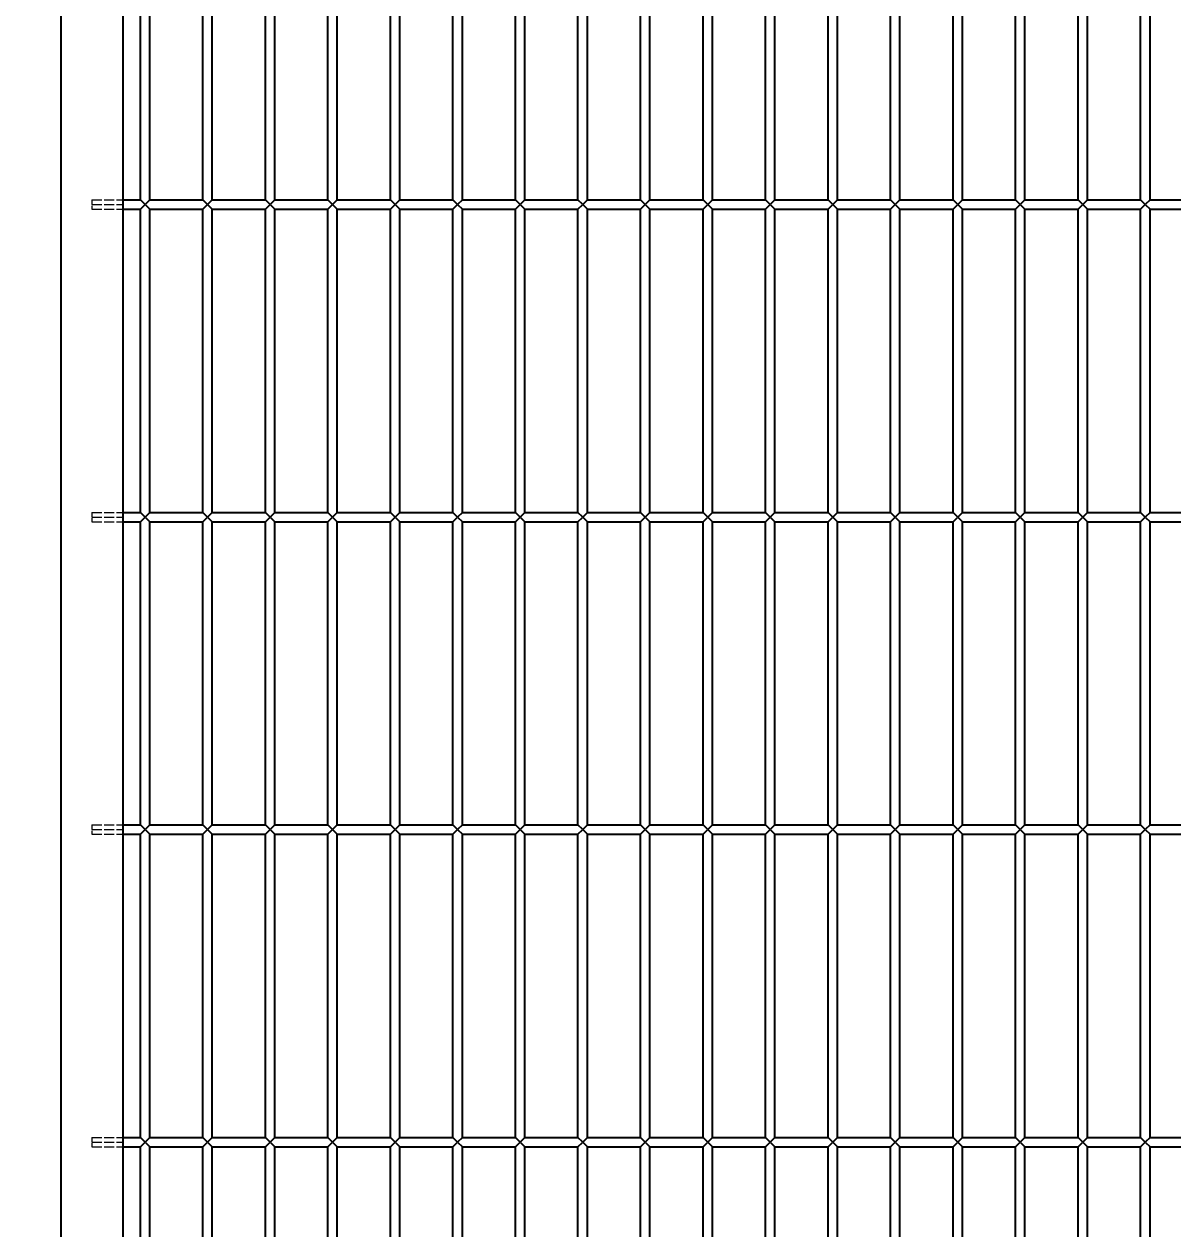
# Model space of a CAD drawing. Header units: millimetres. Extents: x 120 to 9117, y 110 to 4090.
# Drawn here: x 2021.1 to 2388.6, y 2759.2 to 3144.8 of the extents above; entities that cross this region are included whole.
import ezdxf

# ---------------------------------------------------------------- set-up
doc = ezdxf.new("R2010")
doc.units = ezdxf.units.MM
doc.header["$LTSCALE"] = 20
doc.linetypes.add('DASHED', pattern=[0.2067, 0.1654, -0.0413])
doc.layers.add('可见 (ISO)', color=7, linetype='Continuous', lineweight=25)
doc.layers.add('尺寸 (ISO)', color=7, linetype='Continuous', lineweight=18, true_color=0x008000)
doc.layers.add('隐藏 (ISO)', color=5, linetype='DASHED', lineweight=18, true_color=0x0000ff)
doc.styles.add('最新国标', font='simfang.ttf')
doc.dimstyles.new('默认 (GB)', dxfattribs={"dimscale": 20, "dimtxt": 2.8, "dimasz": 2.5, "dimexe": 2, "dimexo": 1.5, "dimgap": 0.5, "dimtad": 1, "dimtoh": 1, "dimdsep": 46, "dimtxsty": '最新国标', "dimcen": 0.09, "dimdle": 10, "dimclrd": 256, "dimclre": 256, "dimclrt": 256, "dimaunit": 1, "dimadec": 3, "dimazin": 2, "dimtfac": 0.535714, "dimtdec": 3, "dimtmove": 0, "dimatfit": 3, "dimfxl": 0, "dimtolj": 1, "dimlwd": -1, "dimlwe": -1, "dimarcsym": 0})

# ---------------------------------------------------------------- blocks, each defined once
blk = doc.blocks.new('*D6')
at = {"layer": 'Defpoints', "color": 0, "transparency": 16777216}
for p in [(2032.78, 3517.01), (1668.69, 1517.01), (2032.78, 1517.01)]:
    blk.add_point(p, dxfattribs=at)
at = {"layer": '尺寸 (ISO)', "color": 116, "true_color": 0x00803f, "transparency": 16777216}
for p, q in [((2002.78, 3517.01), (1628.69, 3517.01)), ((1668.69, 3467.01), (1668.69, 1567.01)), ((2002.78, 1517.01), (1628.69, 1517.01))]:
    blk.add_line(p, q, dxfattribs=at)
for points in [[(1660.36, 3467.01), (1677.03, 3467.01), (1668.69, 3517.01)], [(1660.36, 1567.01), (1677.03, 1567.01), (1668.69, 1517.01)]]:
    blk.add_solid(points, dxfattribs=at)
at = {"layer": '尺寸 (ISO)', "transparency": 16777216, "insert": (1630.37, 2517.01), "char_height": 56, "attachment_point": 5, "rotation": 90, "style": '最新国标'}
blk.add_mtext('\\A1;2000', dxfattribs=at)

msp = doc.modelspace()

# ---------------------------------------------------------------- linework, layer by layer
at = {"layer": '可见 (ISO)'}
for p, q in [((2032.78, 3517.011), (2032.78, 1517.011)), ((2052.78, 2527.011), (2052.78, 3497.011)), ((2058.28, 3088.511), (2058.28, 3185.511)), ((2061.28, 3088.511), (2061.28, 3185.511)), ((2078.28, 3088.511), (2078.28, 3185.511)), ((2081.28, 3088.511), (2081.28, 3185.511)), ((2098.28, 3088.511), (2098.28, 3185.511)), ((2101.28, 3088.511), (2101.28, 3185.511)), ((2118.28, 3088.511), (2118.28, 3185.511)), ((2121.28, 3088.511), (2121.28, 3185.511)), ((2138.28, 3088.511), (2138.28, 3185.511)), ((2141.28, 3088.511), (2141.28, 3185.511)), ((2158.28, 3088.511), (2158.28, 3185.511)), ((2161.28, 3088.511), (2161.28, 3185.511)), ((2178.28, 3088.511), (2178.28, 3185.511)), ((2181.28, 3088.511), (2181.28, 3185.511)), ((2198.28, 3088.511), (2198.28, 3185.511)), ((2201.28, 3088.511), (2201.28, 3185.511)), ((2218.28, 3088.511), (2218.28, 3185.511)), ((2221.28, 3088.511), (2221.28, 3185.511)), ((2238.28, 3088.511), (2238.28, 3185.511)), ((2241.28, 3088.511), (2241.28, 3185.511)), ((2258.28, 3088.511), (2258.28, 3185.511)), ((2261.28, 3088.511), (2261.28, 3185.511)), ((2278.28, 3088.511), (2278.28, 3185.511)), ((2281.28, 3088.511), (2281.28, 3185.511)), ((2298.28, 3088.511), (2298.28, 3185.511)), ((2301.28, 3088.511), (2301.28, 3185.511)), ((2318.28, 3088.511), (2318.28, 3185.511)), ((2321.28, 3088.511), (2321.28, 3185.511)), ((2338.28, 3088.511), (2338.28, 3185.511)), ((2341.28, 3088.511), (2341.28, 3185.511)), ((2358.28, 3088.511), (2358.28, 3185.511)), ((2361.28, 3088.511), (2361.28, 3185.511)), ((2378.28, 3088.511), (2378.28, 3185.511)), ((2381.28, 3088.511), (2381.28, 3185.511)), ((2052.78, 3088.511), (2058.28, 3088.511)), ((2059.78, 3087.011), (2058.28, 3088.511)), ((2061.28, 3088.511), (2059.78, 3087.011)), ((2061.28, 3088.511), (2078.28, 3088.511)), ((2079.78, 3087.011), (2078.28, 3088.511)), ((2081.28, 3088.511), (2079.78, 3087.011)), ((2081.28, 3088.511), (2098.28, 3088.511)), ((2099.78, 3087.011), (2098.28, 3088.511)), ((2101.28, 3088.511), (2099.78, 3087.011)), ((2101.28, 3088.511), (2118.28, 3088.511)), ((2119.78, 3087.011), (2118.28, 3088.511)), ((2121.28, 3088.511), (2119.78, 3087.011)), ((2121.28, 3088.511), (2138.28, 3088.511)), ((2139.78, 3087.011), (2138.28, 3088.511)), ((2141.28, 3088.511), (2139.78, 3087.011)), ((2141.28, 3088.511), (2158.28, 3088.511)), ((2159.78, 3087.011), (2158.28, 3088.511)), ((2161.28, 3088.511), (2159.78, 3087.011)), ((2161.28, 3088.511), (2178.28, 3088.511)), ((2179.78, 3087.011), (2178.28, 3088.511)), ((2181.28, 3088.511), (2179.78, 3087.011)), ((2181.28, 3088.511), (2198.28, 3088.511)), ((2199.78, 3087.011), (2198.28, 3088.511)), ((2201.28, 3088.511), (2199.78, 3087.011)), ((2201.28, 3088.511), (2218.28, 3088.511)), ((2219.78, 3087.011), (2218.28, 3088.511)), ((2221.28, 3088.511), (2219.78, 3087.011)), ((2221.28, 3088.511), (2238.28, 3088.511)), ((2239.78, 3087.011), (2238.28, 3088.511)), ((2241.28, 3088.511), (2239.78, 3087.011)), ((2241.28, 3088.511), (2258.28, 3088.511)), ((2259.78, 3087.011), (2258.28, 3088.511)), ((2261.28, 3088.511), (2259.78, 3087.011)), ((2261.28, 3088.511), (2278.28, 3088.511)), ((2279.78, 3087.011), (2278.28, 3088.511)), ((2281.28, 3088.511), (2279.78, 3087.011)), ((2281.28, 3088.511), (2298.28, 3088.511)), ((2299.78, 3087.011), (2298.28, 3088.511)), ((2301.28, 3088.511), (2299.78, 3087.011)), ((2301.28, 3088.511), (2318.28, 3088.511)), ((2319.78, 3087.011), (2318.28, 3088.511)), ((2321.28, 3088.511), (2319.78, 3087.011)), ((2321.28, 3088.511), (2338.28, 3088.511)), ((2339.78, 3087.011), (2338.28, 3088.511)), ((2341.28, 3088.511), (2339.78, 3087.011)), ((2341.28, 3088.511), (2358.28, 3088.511)), ((2359.78, 3087.011), (2358.28, 3088.511)), ((2361.28, 3088.511), (2359.78, 3087.011)), ((2361.28, 3088.511), (2378.28, 3088.511)), ((2379.78, 3087.011), (2378.28, 3088.511)), ((2381.28, 3088.511), (2379.78, 3087.011)), ((2381.28, 3088.511), (2398.28, 3088.511)), ((2052.78, 3085.511), (2058.28, 3085.511)), ((2058.28, 3085.511), (2059.78, 3087.011)), ((2058.28, 2988.511), (2058.28, 3085.511)), ((2059.78, 3087.011), (2061.28, 3085.511)), ((2061.28, 3085.511), (2078.28, 3085.511)), ((2061.28, 2988.511), (2061.28, 3085.511)), ((2078.28, 3085.511), (2079.78, 3087.011)), ((2078.28, 2988.511), (2078.28, 3085.511)), ((2079.78, 3087.011), (2081.28, 3085.511)), ((2081.28, 3085.511), (2098.28, 3085.511)), ((2081.28, 2988.511), (2081.28, 3085.511)), ((2098.28, 3085.511), (2099.78, 3087.011)), ((2098.28, 2988.511), (2098.28, 3085.511)), ((2099.78, 3087.011), (2101.28, 3085.511)), ((2101.28, 3085.511), (2118.28, 3085.511)), ((2101.28, 2988.511), (2101.28, 3085.511)), ((2118.28, 3085.511), (2119.78, 3087.011)), ((2118.28, 2988.511), (2118.28, 3085.511)), ((2119.78, 3087.011), (2121.28, 3085.511)), ((2121.28, 3085.511), (2138.28, 3085.511)), ((2121.28, 2988.511), (2121.28, 3085.511)), ((2138.28, 3085.511), (2139.78, 3087.011)), ((2138.28, 2988.511), (2138.28, 3085.511)), ((2139.78, 3087.011), (2141.28, 3085.511)), ((2141.28, 3085.511), (2158.28, 3085.511)), ((2141.28, 2988.511), (2141.28, 3085.511)), ((2158.28, 3085.511), (2159.78, 3087.011)), ((2158.28, 2988.511), (2158.28, 3085.511)), ((2159.78, 3087.011), (2161.28, 3085.511)), ((2161.28, 3085.511), (2178.28, 3085.511)), ((2161.28, 2988.511), (2161.28, 3085.511)), ((2178.28, 3085.511), (2179.78, 3087.011)), ((2178.28, 2988.511), (2178.28, 3085.511)), ((2179.78, 3087.011), (2181.28, 3085.511)), ((2181.28, 3085.511), (2198.28, 3085.511)), ((2181.28, 2988.511), (2181.28, 3085.511)), ((2198.28, 3085.511), (2199.78, 3087.011)), ((2198.28, 2988.511), (2198.28, 3085.511)), ((2199.78, 3087.011), (2201.28, 3085.511)), ((2201.28, 3085.511), (2218.28, 3085.511)), ((2201.28, 2988.511), (2201.28, 3085.511)), ((2218.28, 3085.511), (2219.78, 3087.011)), ((2218.28, 2988.511), (2218.28, 3085.511)), ((2219.78, 3087.011), (2221.28, 3085.511)), ((2221.28, 3085.511), (2238.28, 3085.511)), ((2221.28, 2988.511), (2221.28, 3085.511)), ((2238.28, 3085.511), (2239.78, 3087.011)), ((2238.28, 2988.511), (2238.28, 3085.511)), ((2239.78, 3087.011), (2241.28, 3085.511)), ((2241.28, 3085.511), (2258.28, 3085.511)), ((2241.28, 2988.511), (2241.28, 3085.511)), ((2258.28, 3085.511), (2259.78, 3087.011)), ((2258.28, 2988.511), (2258.28, 3085.511)), ((2259.78, 3087.011), (2261.28, 3085.511)), ((2261.28, 3085.511), (2278.28, 3085.511)), ((2261.28, 2988.511), (2261.28, 3085.511)), ((2278.28, 3085.511), (2279.78, 3087.011)), ((2278.28, 2988.511), (2278.28, 3085.511)), ((2279.78, 3087.011), (2281.28, 3085.511)), ((2281.28, 3085.511), (2298.28, 3085.511)), ((2281.28, 2988.511), (2281.28, 3085.511)), ((2298.28, 3085.511), (2299.78, 3087.011)), ((2298.28, 2988.511), (2298.28, 3085.511)), ((2299.78, 3087.011), (2301.28, 3085.511)), ((2301.28, 3085.511), (2318.28, 3085.511)), ((2301.28, 2988.511), (2301.28, 3085.511)), ((2318.28, 3085.511), (2319.78, 3087.011)), ((2318.28, 2988.511), (2318.28, 3085.511)), ((2319.78, 3087.011), (2321.28, 3085.511)), ((2321.28, 3085.511), (2338.28, 3085.511)), ((2321.28, 2988.511), (2321.28, 3085.511)), ((2338.28, 3085.511), (2339.78, 3087.011)), ((2338.28, 2988.511), (2338.28, 3085.511)), ((2339.78, 3087.011), (2341.28, 3085.511)), ((2341.28, 3085.511), (2358.28, 3085.511)), ((2341.28, 2988.511), (2341.28, 3085.511)), ((2358.28, 3085.511), (2359.78, 3087.011)), ((2358.28, 2988.511), (2358.28, 3085.511)), ((2359.78, 3087.011), (2361.28, 3085.511)), ((2361.28, 3085.511), (2378.28, 3085.511)), ((2361.28, 2988.511), (2361.28, 3085.511)), ((2378.28, 3085.511), (2379.78, 3087.011)), ((2378.28, 2988.511), (2378.28, 3085.511)), ((2379.78, 3087.011), (2381.28, 3085.511)), ((2381.28, 3085.511), (2398.28, 3085.511)), ((2381.28, 2988.511), (2381.28, 3085.511)), ((2052.78, 2988.511), (2058.28, 2988.511)), ((2059.78, 2987.011), (2058.28, 2988.511)), ((2061.28, 2988.511), (2059.78, 2987.011)), ((2061.28, 2988.511), (2078.28, 2988.511)), ((2079.78, 2987.011), (2078.28, 2988.511)), ((2081.28, 2988.511), (2079.78, 2987.011)), ((2081.28, 2988.511), (2098.28, 2988.511)), ((2099.78, 2987.011), (2098.28, 2988.511)), ((2101.28, 2988.511), (2099.78, 2987.011)), ((2101.28, 2988.511), (2118.28, 2988.511)), ((2119.78, 2987.011), (2118.28, 2988.511)), ((2121.28, 2988.511), (2119.78, 2987.011)), ((2121.28, 2988.511), (2138.28, 2988.511)), ((2139.78, 2987.011), (2138.28, 2988.511)), ((2141.28, 2988.511), (2139.78, 2987.011)), ((2141.28, 2988.511), (2158.28, 2988.511)), ((2159.78, 2987.011), (2158.28, 2988.511)), ((2161.28, 2988.511), (2159.78, 2987.011)), ((2161.28, 2988.511), (2178.28, 2988.511)), ((2179.78, 2987.011), (2178.28, 2988.511)), ((2181.28, 2988.511), (2179.78, 2987.011)), ((2181.28, 2988.511), (2198.28, 2988.511)), ((2199.78, 2987.011), (2198.28, 2988.511)), ((2201.28, 2988.511), (2199.78, 2987.011)), ((2201.28, 2988.511), (2218.28, 2988.511)), ((2219.78, 2987.011), (2218.28, 2988.511)), ((2221.28, 2988.511), (2219.78, 2987.011)), ((2221.28, 2988.511), (2238.28, 2988.511)), ((2239.78, 2987.011), (2238.28, 2988.511)), ((2241.28, 2988.511), (2239.78, 2987.011)), ((2241.28, 2988.511), (2258.28, 2988.511)), ((2259.78, 2987.011), (2258.28, 2988.511)), ((2261.28, 2988.511), (2259.78, 2987.011)), ((2261.28, 2988.511), (2278.28, 2988.511)), ((2279.78, 2987.011), (2278.28, 2988.511)), ((2281.28, 2988.511), (2279.78, 2987.011)), ((2281.28, 2988.511), (2298.28, 2988.511)), ((2299.78, 2987.011), (2298.28, 2988.511)), ((2301.28, 2988.511), (2299.78, 2987.011)), ((2301.28, 2988.511), (2318.28, 2988.511)), ((2319.78, 2987.011), (2318.28, 2988.511)), ((2321.28, 2988.511), (2319.78, 2987.011)), ((2321.28, 2988.511), (2338.28, 2988.511)), ((2339.78, 2987.011), (2338.28, 2988.511)), ((2341.28, 2988.511), (2339.78, 2987.011)), ((2341.28, 2988.511), (2358.28, 2988.511)), ((2359.78, 2987.011), (2358.28, 2988.511)), ((2361.28, 2988.511), (2359.78, 2987.011)), ((2361.28, 2988.511), (2378.28, 2988.511)), ((2379.78, 2987.011), (2378.28, 2988.511)), ((2381.28, 2988.511), (2379.78, 2987.011)), ((2381.28, 2988.511), (2398.28, 2988.511)), ((2052.78, 2985.511), (2058.28, 2985.511)), ((2058.28, 2985.511), (2059.78, 2987.011)), ((2058.28, 2888.511), (2058.28, 2985.511)), ((2059.78, 2987.011), (2061.28, 2985.511)), ((2061.28, 2985.511), (2078.28, 2985.511)), ((2061.28, 2888.511), (2061.28, 2985.511)), ((2078.28, 2985.511), (2079.78, 2987.011)), ((2078.28, 2888.511), (2078.28, 2985.511)), ((2079.78, 2987.011), (2081.28, 2985.511)), ((2081.28, 2985.511), (2098.28, 2985.511)), ((2081.28, 2888.511), (2081.28, 2985.511)), ((2098.28, 2985.511), (2099.78, 2987.011)), ((2098.28, 2888.511), (2098.28, 2985.511)), ((2099.78, 2987.011), (2101.28, 2985.511)), ((2101.28, 2985.511), (2118.28, 2985.511)), ((2101.28, 2888.511), (2101.28, 2985.511)), ((2118.28, 2985.511), (2119.78, 2987.011)), ((2118.28, 2888.511), (2118.28, 2985.511)), ((2119.78, 2987.011), (2121.28, 2985.511)), ((2121.28, 2985.511), (2138.28, 2985.511)), ((2121.28, 2888.511), (2121.28, 2985.511)), ((2138.28, 2985.511), (2139.78, 2987.011)), ((2138.28, 2888.511), (2138.28, 2985.511)), ((2139.78, 2987.011), (2141.28, 2985.511)), ((2141.28, 2985.511), (2158.28, 2985.511)), ((2141.28, 2888.511), (2141.28, 2985.511)), ((2158.28, 2985.511), (2159.78, 2987.011)), ((2158.28, 2888.511), (2158.28, 2985.511)), ((2159.78, 2987.011), (2161.28, 2985.511)), ((2161.28, 2985.511), (2178.28, 2985.511)), ((2161.28, 2888.511), (2161.28, 2985.511)), ((2178.28, 2985.511), (2179.78, 2987.011)), ((2178.28, 2888.511), (2178.28, 2985.511)), ((2179.78, 2987.011), (2181.28, 2985.511)), ((2181.28, 2985.511), (2198.28, 2985.511)), ((2181.28, 2888.511), (2181.28, 2985.511)), ((2198.28, 2985.511), (2199.78, 2987.011)), ((2198.28, 2888.511), (2198.28, 2985.511)), ((2199.78, 2987.011), (2201.28, 2985.511)), ((2201.28, 2985.511), (2218.28, 2985.511)), ((2201.28, 2888.511), (2201.28, 2985.511)), ((2218.28, 2985.511), (2219.78, 2987.011)), ((2218.28, 2888.511), (2218.28, 2985.511)), ((2219.78, 2987.011), (2221.28, 2985.511)), ((2221.28, 2985.511), (2238.28, 2985.511)), ((2221.28, 2888.511), (2221.28, 2985.511)), ((2238.28, 2985.511), (2239.78, 2987.011)), ((2238.28, 2888.511), (2238.28, 2985.511)), ((2239.78, 2987.011), (2241.28, 2985.511)), ((2241.28, 2985.511), (2258.28, 2985.511)), ((2241.28, 2888.511), (2241.28, 2985.511)), ((2258.28, 2985.511), (2259.78, 2987.011)), ((2258.28, 2888.511), (2258.28, 2985.511)), ((2259.78, 2987.011), (2261.28, 2985.511)), ((2261.28, 2985.511), (2278.28, 2985.511)), ((2261.28, 2888.511), (2261.28, 2985.511)), ((2278.28, 2985.511), (2279.78, 2987.011)), ((2278.28, 2888.511), (2278.28, 2985.511)), ((2279.78, 2987.011), (2281.28, 2985.511)), ((2281.28, 2985.511), (2298.28, 2985.511)), ((2281.28, 2888.511), (2281.28, 2985.511)), ((2298.28, 2985.511), (2299.78, 2987.011)), ((2298.28, 2888.511), (2298.28, 2985.511)), ((2299.78, 2987.011), (2301.28, 2985.511)), ((2301.28, 2985.511), (2318.28, 2985.511)), ((2301.28, 2888.511), (2301.28, 2985.511)), ((2318.28, 2985.511), (2319.78, 2987.011)), ((2318.28, 2888.511), (2318.28, 2985.511)), ((2319.78, 2987.011), (2321.28, 2985.511)), ((2321.28, 2985.511), (2338.28, 2985.511)), ((2321.28, 2888.511), (2321.28, 2985.511)), ((2338.28, 2985.511), (2339.78, 2987.011)), ((2338.28, 2888.511), (2338.28, 2985.511)), ((2339.78, 2987.011), (2341.28, 2985.511)), ((2341.28, 2985.511), (2358.28, 2985.511)), ((2341.28, 2888.511), (2341.28, 2985.511)), ((2358.28, 2985.511), (2359.78, 2987.011)), ((2358.28, 2888.511), (2358.28, 2985.511)), ((2359.78, 2987.011), (2361.28, 2985.511)), ((2361.28, 2985.511), (2378.28, 2985.511)), ((2361.28, 2888.511), (2361.28, 2985.511)), ((2378.28, 2985.511), (2379.78, 2987.011)), ((2378.28, 2888.511), (2378.28, 2985.511)), ((2379.78, 2987.011), (2381.28, 2985.511)), ((2381.28, 2985.511), (2398.28, 2985.511)), ((2381.28, 2888.511), (2381.28, 2985.511)), ((2052.78, 2888.511), (2058.28, 2888.511)), ((2059.78, 2887.011), (2058.28, 2888.511)), ((2061.28, 2888.511), (2059.78, 2887.011)), ((2061.28, 2888.511), (2078.28, 2888.511)), ((2079.78, 2887.011), (2078.28, 2888.511)), ((2081.28, 2888.511), (2079.78, 2887.011)), ((2081.28, 2888.511), (2098.28, 2888.511)), ((2099.78, 2887.011), (2098.28, 2888.511)), ((2101.28, 2888.511), (2099.78, 2887.011)), ((2101.28, 2888.511), (2118.28, 2888.511)), ((2119.78, 2887.011), (2118.28, 2888.511)), ((2121.28, 2888.511), (2119.78, 2887.011)), ((2121.28, 2888.511), (2138.28, 2888.511)), ((2139.78, 2887.011), (2138.28, 2888.511)), ((2141.28, 2888.511), (2139.78, 2887.011)), ((2141.28, 2888.511), (2158.28, 2888.511)), ((2159.78, 2887.011), (2158.28, 2888.511)), ((2161.28, 2888.511), (2159.78, 2887.011)), ((2161.28, 2888.511), (2178.28, 2888.511)), ((2179.78, 2887.011), (2178.28, 2888.511)), ((2181.28, 2888.511), (2179.78, 2887.011)), ((2181.28, 2888.511), (2198.28, 2888.511)), ((2199.78, 2887.011), (2198.28, 2888.511)), ((2201.28, 2888.511), (2199.78, 2887.011)), ((2201.28, 2888.511), (2218.28, 2888.511)), ((2219.78, 2887.011), (2218.28, 2888.511)), ((2221.28, 2888.511), (2219.78, 2887.011)), ((2221.28, 2888.511), (2238.28, 2888.511)), ((2239.78, 2887.011), (2238.28, 2888.511)), ((2241.28, 2888.511), (2239.78, 2887.011)), ((2241.28, 2888.511), (2258.28, 2888.511)), ((2259.78, 2887.011), (2258.28, 2888.511)), ((2261.28, 2888.511), (2259.78, 2887.011)), ((2261.28, 2888.511), (2278.28, 2888.511)), ((2279.78, 2887.011), (2278.28, 2888.511)), ((2281.28, 2888.511), (2279.78, 2887.011)), ((2281.28, 2888.511), (2298.28, 2888.511)), ((2299.78, 2887.011), (2298.28, 2888.511)), ((2301.28, 2888.511), (2299.78, 2887.011)), ((2301.28, 2888.511), (2318.28, 2888.511)), ((2319.78, 2887.011), (2318.28, 2888.511)), ((2321.28, 2888.511), (2319.78, 2887.011)), ((2321.28, 2888.511), (2338.28, 2888.511)), ((2339.78, 2887.011), (2338.28, 2888.511)), ((2341.28, 2888.511), (2339.78, 2887.011)), ((2341.28, 2888.511), (2358.28, 2888.511)), ((2359.78, 2887.011), (2358.28, 2888.511)), ((2361.28, 2888.511), (2359.78, 2887.011)), ((2361.28, 2888.511), (2378.28, 2888.511)), ((2379.78, 2887.011), (2378.28, 2888.511)), ((2381.28, 2888.511), (2379.78, 2887.011)), ((2381.28, 2888.511), (2398.28, 2888.511)), ((2052.78, 2885.511), (2058.28, 2885.511)), ((2058.28, 2885.511), (2059.78, 2887.011)), ((2058.28, 2788.511), (2058.28, 2885.511)), ((2059.78, 2887.011), (2061.28, 2885.511)), ((2061.28, 2885.511), (2078.28, 2885.511)), ((2061.28, 2788.511), (2061.28, 2885.511)), ((2078.28, 2885.511), (2079.78, 2887.011)), ((2078.28, 2788.511), (2078.28, 2885.511)), ((2079.78, 2887.011), (2081.28, 2885.511)), ((2081.28, 2885.511), (2098.28, 2885.511)), ((2081.28, 2788.511), (2081.28, 2885.511)), ((2098.28, 2885.511), (2099.78, 2887.011)), ((2098.28, 2788.511), (2098.28, 2885.511)), ((2099.78, 2887.011), (2101.28, 2885.511)), ((2101.28, 2885.511), (2118.28, 2885.511)), ((2101.28, 2788.511), (2101.28, 2885.511)), ((2118.28, 2885.511), (2119.78, 2887.011)), ((2118.28, 2788.511), (2118.28, 2885.511)), ((2119.78, 2887.011), (2121.28, 2885.511)), ((2121.28, 2885.511), (2138.28, 2885.511)), ((2121.28, 2788.511), (2121.28, 2885.511)), ((2138.28, 2885.511), (2139.78, 2887.011)), ((2138.28, 2788.511), (2138.28, 2885.511)), ((2139.78, 2887.011), (2141.28, 2885.511)), ((2141.28, 2885.511), (2158.28, 2885.511)), ((2141.28, 2788.511), (2141.28, 2885.511)), ((2158.28, 2885.511), (2159.78, 2887.011)), ((2158.28, 2788.511), (2158.28, 2885.511)), ((2159.78, 2887.011), (2161.28, 2885.511)), ((2161.28, 2885.511), (2178.28, 2885.511)), ((2161.28, 2788.511), (2161.28, 2885.511)), ((2178.28, 2885.511), (2179.78, 2887.011)), ((2178.28, 2788.511), (2178.28, 2885.511)), ((2179.78, 2887.011), (2181.28, 2885.511)), ((2181.28, 2885.511), (2198.28, 2885.511)), ((2181.28, 2788.511), (2181.28, 2885.511)), ((2198.28, 2885.511), (2199.78, 2887.011)), ((2198.28, 2788.511), (2198.28, 2885.511)), ((2199.78, 2887.011), (2201.28, 2885.511)), ((2201.28, 2885.511), (2218.28, 2885.511)), ((2201.28, 2788.511), (2201.28, 2885.511)), ((2218.28, 2885.511), (2219.78, 2887.011)), ((2218.28, 2788.511), (2218.28, 2885.511)), ((2219.78, 2887.011), (2221.28, 2885.511)), ((2221.28, 2885.511), (2238.28, 2885.511)), ((2221.28, 2788.511), (2221.28, 2885.511)), ((2238.28, 2885.511), (2239.78, 2887.011)), ((2238.28, 2788.511), (2238.28, 2885.511)), ((2239.78, 2887.011), (2241.28, 2885.511)), ((2241.28, 2885.511), (2258.28, 2885.511)), ((2241.28, 2788.511), (2241.28, 2885.511)), ((2258.28, 2885.511), (2259.78, 2887.011)), ((2258.28, 2788.511), (2258.28, 2885.511)), ((2259.78, 2887.011), (2261.28, 2885.511)), ((2261.28, 2885.511), (2278.28, 2885.511)), ((2261.28, 2788.511), (2261.28, 2885.511)), ((2278.28, 2885.511), (2279.78, 2887.011)), ((2278.28, 2788.511), (2278.28, 2885.511)), ((2279.78, 2887.011), (2281.28, 2885.511)), ((2281.28, 2885.511), (2298.28, 2885.511)), ((2281.28, 2788.511), (2281.28, 2885.511)), ((2298.28, 2885.511), (2299.78, 2887.011)), ((2298.28, 2788.511), (2298.28, 2885.511)), ((2299.78, 2887.011), (2301.28, 2885.511)), ((2301.28, 2885.511), (2318.28, 2885.511)), ((2301.28, 2788.511), (2301.28, 2885.511)), ((2318.28, 2885.511), (2319.78, 2887.011)), ((2318.28, 2788.511), (2318.28, 2885.511)), ((2319.78, 2887.011), (2321.28, 2885.511)), ((2321.28, 2885.511), (2338.28, 2885.511)), ((2321.28, 2788.511), (2321.28, 2885.511)), ((2338.28, 2885.511), (2339.78, 2887.011)), ((2338.28, 2788.511), (2338.28, 2885.511)), ((2339.78, 2887.011), (2341.28, 2885.511)), ((2341.28, 2885.511), (2358.28, 2885.511)), ((2341.28, 2788.511), (2341.28, 2885.511)), ((2358.28, 2885.511), (2359.78, 2887.011)), ((2358.28, 2788.511), (2358.28, 2885.511)), ((2359.78, 2887.011), (2361.28, 2885.511)), ((2361.28, 2885.511), (2378.28, 2885.511)), ((2361.28, 2788.511), (2361.28, 2885.511)), ((2378.28, 2885.511), (2379.78, 2887.011)), ((2378.28, 2788.511), (2378.28, 2885.511)), ((2379.78, 2887.011), (2381.28, 2885.511)), ((2381.28, 2885.511), (2398.28, 2885.511)), ((2381.28, 2788.511), (2381.28, 2885.511)), ((2052.78, 2788.511), (2058.28, 2788.511)), ((2059.78, 2787.011), (2058.28, 2788.511)), ((2061.28, 2788.511), (2059.78, 2787.011)), ((2061.28, 2788.511), (2078.28, 2788.511)), ((2079.78, 2787.011), (2078.28, 2788.511)), ((2081.28, 2788.511), (2079.78, 2787.011)), ((2081.28, 2788.511), (2098.28, 2788.511)), ((2099.78, 2787.011), (2098.28, 2788.511)), ((2101.28, 2788.511), (2099.78, 2787.011)), ((2101.28, 2788.511), (2118.28, 2788.511)), ((2119.78, 2787.011), (2118.28, 2788.511)), ((2121.28, 2788.511), (2119.78, 2787.011)), ((2121.28, 2788.511), (2138.28, 2788.511)), ((2139.78, 2787.011), (2138.28, 2788.511)), ((2141.28, 2788.511), (2139.78, 2787.011)), ((2141.28, 2788.511), (2158.28, 2788.511)), ((2159.78, 2787.011), (2158.28, 2788.511)), ((2161.28, 2788.511), (2159.78, 2787.011)), ((2161.28, 2788.511), (2178.28, 2788.511)), ((2179.78, 2787.011), (2178.28, 2788.511)), ((2181.28, 2788.511), (2179.78, 2787.011)), ((2181.28, 2788.511), (2198.28, 2788.511)), ((2199.78, 2787.011), (2198.28, 2788.511)), ((2201.28, 2788.511), (2199.78, 2787.011)), ((2201.28, 2788.511), (2218.28, 2788.511)), ((2219.78, 2787.011), (2218.28, 2788.511)), ((2221.28, 2788.511), (2219.78, 2787.011)), ((2221.28, 2788.511), (2238.28, 2788.511)), ((2239.78, 2787.011), (2238.28, 2788.511)), ((2241.28, 2788.511), (2239.78, 2787.011)), ((2241.28, 2788.511), (2258.28, 2788.511)), ((2259.78, 2787.011), (2258.28, 2788.511)), ((2261.28, 2788.511), (2259.78, 2787.011)), ((2261.28, 2788.511), (2278.28, 2788.511)), ((2279.78, 2787.011), (2278.28, 2788.511)), ((2281.28, 2788.511), (2279.78, 2787.011)), ((2281.28, 2788.511), (2298.28, 2788.511)), ((2299.78, 2787.011), (2298.28, 2788.511)), ((2301.28, 2788.511), (2299.78, 2787.011)), ((2301.28, 2788.511), (2318.28, 2788.511)), ((2319.78, 2787.011), (2318.28, 2788.511)), ((2321.28, 2788.511), (2319.78, 2787.011)), ((2321.28, 2788.511), (2338.28, 2788.511)), ((2339.78, 2787.011), (2338.28, 2788.511)), ((2341.28, 2788.511), (2339.78, 2787.011)), ((2341.28, 2788.511), (2358.28, 2788.511)), ((2359.78, 2787.011), (2358.28, 2788.511)), ((2361.28, 2788.511), (2359.78, 2787.011)), ((2361.28, 2788.511), (2378.28, 2788.511)), ((2379.78, 2787.011), (2378.28, 2788.511)), ((2381.28, 2788.511), (2379.78, 2787.011)), ((2381.28, 2788.511), (2398.28, 2788.511)), ((2052.78, 2785.511), (2058.28, 2785.511)), ((2058.28, 2785.511), (2059.78, 2787.011)), ((2058.28, 2688.511), (2058.28, 2785.511)), ((2059.78, 2787.011), (2061.28, 2785.511)), ((2061.28, 2785.511), (2078.28, 2785.511)), ((2061.28, 2688.511), (2061.28, 2785.511)), ((2078.28, 2785.511), (2079.78, 2787.011)), ((2078.28, 2688.511), (2078.28, 2785.511)), ((2079.78, 2787.011), (2081.28, 2785.511)), ((2081.28, 2785.511), (2098.28, 2785.511)), ((2081.28, 2688.511), (2081.28, 2785.511)), ((2098.28, 2785.511), (2099.78, 2787.011)), ((2098.28, 2688.511), (2098.28, 2785.511)), ((2099.78, 2787.011), (2101.28, 2785.511)), ((2101.28, 2785.511), (2118.28, 2785.511)), ((2101.28, 2688.511), (2101.28, 2785.511)), ((2118.28, 2785.511), (2119.78, 2787.011)), ((2118.28, 2688.511), (2118.28, 2785.511)), ((2119.78, 2787.011), (2121.28, 2785.511)), ((2121.28, 2785.511), (2138.28, 2785.511)), ((2121.28, 2688.511), (2121.28, 2785.511)), ((2138.28, 2785.511), (2139.78, 2787.011)), ((2138.28, 2688.511), (2138.28, 2785.511)), ((2139.78, 2787.011), (2141.28, 2785.511)), ((2141.28, 2785.511), (2158.28, 2785.511)), ((2141.28, 2688.511), (2141.28, 2785.511)), ((2158.28, 2785.511), (2159.78, 2787.011)), ((2158.28, 2688.511), (2158.28, 2785.511)), ((2159.78, 2787.011), (2161.28, 2785.511)), ((2161.28, 2785.511), (2178.28, 2785.511)), ((2161.28, 2688.511), (2161.28, 2785.511)), ((2178.28, 2785.511), (2179.78, 2787.011)), ((2178.28, 2688.511), (2178.28, 2785.511)), ((2179.78, 2787.011), (2181.28, 2785.511)), ((2181.28, 2785.511), (2198.28, 2785.511)), ((2181.28, 2688.511), (2181.28, 2785.511)), ((2198.28, 2785.511), (2199.78, 2787.011)), ((2198.28, 2688.511), (2198.28, 2785.511)), ((2199.78, 2787.011), (2201.28, 2785.511)), ((2201.28, 2785.511), (2218.28, 2785.511)), ((2201.28, 2688.511), (2201.28, 2785.511)), ((2218.28, 2785.511), (2219.78, 2787.011)), ((2218.28, 2688.511), (2218.28, 2785.511)), ((2219.78, 2787.011), (2221.28, 2785.511)), ((2221.28, 2785.511), (2238.28, 2785.511)), ((2221.28, 2688.511), (2221.28, 2785.511)), ((2238.28, 2785.511), (2239.78, 2787.011)), ((2238.28, 2688.511), (2238.28, 2785.511)), ((2239.78, 2787.011), (2241.28, 2785.511)), ((2241.28, 2785.511), (2258.28, 2785.511)), ((2241.28, 2688.511), (2241.28, 2785.511)), ((2258.28, 2785.511), (2259.78, 2787.011)), ((2258.28, 2688.511), (2258.28, 2785.511)), ((2259.78, 2787.011), (2261.28, 2785.511)), ((2261.28, 2785.511), (2278.28, 2785.511)), ((2261.28, 2688.511), (2261.28, 2785.511)), ((2278.28, 2785.511), (2279.78, 2787.011)), ((2278.28, 2688.511), (2278.28, 2785.511)), ((2279.78, 2787.011), (2281.28, 2785.511)), ((2281.28, 2785.511), (2298.28, 2785.511)), ((2281.28, 2688.511), (2281.28, 2785.511)), ((2298.28, 2785.511), (2299.78, 2787.011)), ((2298.28, 2688.511), (2298.28, 2785.511)), ((2299.78, 2787.011), (2301.28, 2785.511)), ((2301.28, 2785.511), (2318.28, 2785.511)), ((2301.28, 2688.511), (2301.28, 2785.511)), ((2318.28, 2785.511), (2319.78, 2787.011)), ((2318.28, 2688.511), (2318.28, 2785.511)), ((2319.78, 2787.011), (2321.28, 2785.511)), ((2321.28, 2785.511), (2338.28, 2785.511)), ((2321.28, 2688.511), (2321.28, 2785.511)), ((2338.28, 2785.511), (2339.78, 2787.011)), ((2338.28, 2688.511), (2338.28, 2785.511)), ((2339.78, 2787.011), (2341.28, 2785.511)), ((2341.28, 2785.511), (2358.28, 2785.511)), ((2341.28, 2688.511), (2341.28, 2785.511)), ((2358.28, 2785.511), (2359.78, 2787.011)), ((2358.28, 2688.511), (2358.28, 2785.511)), ((2359.78, 2787.011), (2361.28, 2785.511)), ((2361.28, 2785.511), (2378.28, 2785.511)), ((2361.28, 2688.511), (2361.28, 2785.511)), ((2378.28, 2785.511), (2379.78, 2787.011)), ((2378.28, 2688.511), (2378.28, 2785.511)), ((2379.78, 2787.011), (2381.28, 2785.511)), ((2381.28, 2785.511), (2398.28, 2785.511)), ((2381.28, 2688.511), (2381.28, 2785.511))]:
    msp.add_line(p, q, dxfattribs=at)
at = {"layer": '隐藏 (ISO)', "ltscale": 0.448684}
for p, q in [((2042.78, 3088.511), (2042.78, 3085.511)), ((2042.78, 2988.511), (2042.78, 2985.511)), ((2042.78, 2888.511), (2042.78, 2885.511)), ((2042.78, 2788.511), (2042.78, 2785.511))]:
    msp.add_line(p, q, dxfattribs=at)
at = {"layer": '隐藏 (ISO)', "ltscale": 0.952248}
for p, q in [((2042.78, 3088.511), (2052.78, 3088.511)), ((2042.78, 3087.011), (2052.78, 3087.011)), ((2042.78, 3085.511), (2052.78, 3085.511)), ((2042.78, 2988.511), (2052.78, 2988.511)), ((2042.78, 2987.011), (2052.78, 2987.011)), ((2042.78, 2985.511), (2052.78, 2985.511)), ((2042.78, 2888.511), (2052.78, 2888.511)), ((2042.78, 2887.011), (2052.78, 2887.011)), ((2042.78, 2885.511), (2052.78, 2885.511)), ((2042.78, 2788.511), (2052.78, 2788.511)), ((2042.78, 2787.011), (2052.78, 2787.011)), ((2042.78, 2785.511), (2052.78, 2785.511))]:
    msp.add_line(p, q, dxfattribs=at)

# ---------------------------------------------------------------- dimensions: what is measured, and where the dimension line sits
at = {"layer": '尺寸 (ISO)', "color": 116, "true_color": 0x00803f}
dim = msp.add_linear_dim(base=(1668.693, 1517.011), p1=(2032.78, 3517.011), p2=(2032.78, 1517.011), angle=90, dimstyle='默认 (GB)', override={"dimgap": 0.5, "dimtoh": 0, "dimdec": 2, "dimtol": 0, "dimlim": 0, "dimtp": 0, "dimtm": 0, "dimtdec": 3, "dimtofl": 0, "dimatfit": 1}, dxfattribs=at)
dim.commit()
dim.dimension.update_dxf_attribs({"geometry": '*D6', "text_midpoint": (1668.693, 2517.011), "dimtype": 160})

doc.saveas('drawing.dxf')
